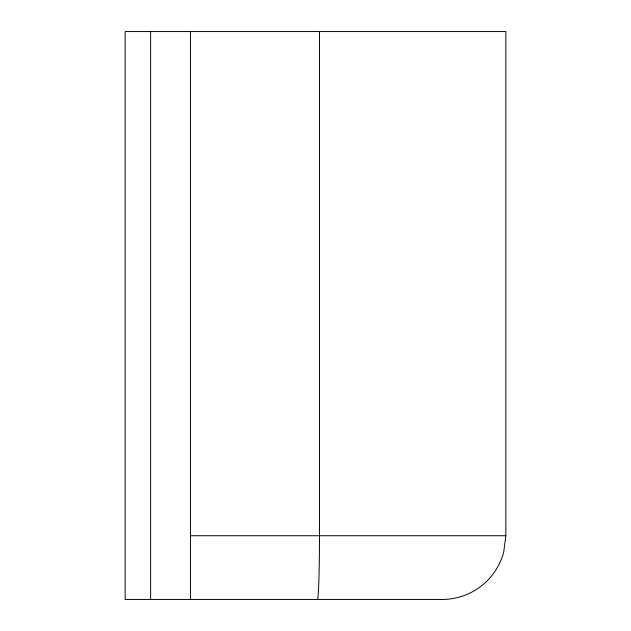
<?xml version="1.0" encoding="UTF-8"?>
<svg xmlns="http://www.w3.org/2000/svg" width="631" height="631" viewBox="0 0 631 631"><rect width="100%" height="100%" fill="white"/><g stroke="black" fill="none" stroke-linecap="round" stroke-linejoin="round"><path stroke-width="0.95" d="M505.857 31.55L505.857 535.727L503.688 552.22A63.723 63.723 0 0 1 442.142 599.45L125.143 599.45L125.143 31.55L505.715 31.55M190.452 535.727L505.715 535.727M319.475 31.55L319.475 535.727A63.613 2.082 90 0 1 317.401 599.442M190.452 31.55L190.452 599.45M150.628 31.55L150.628 599.45"/></g></svg>
